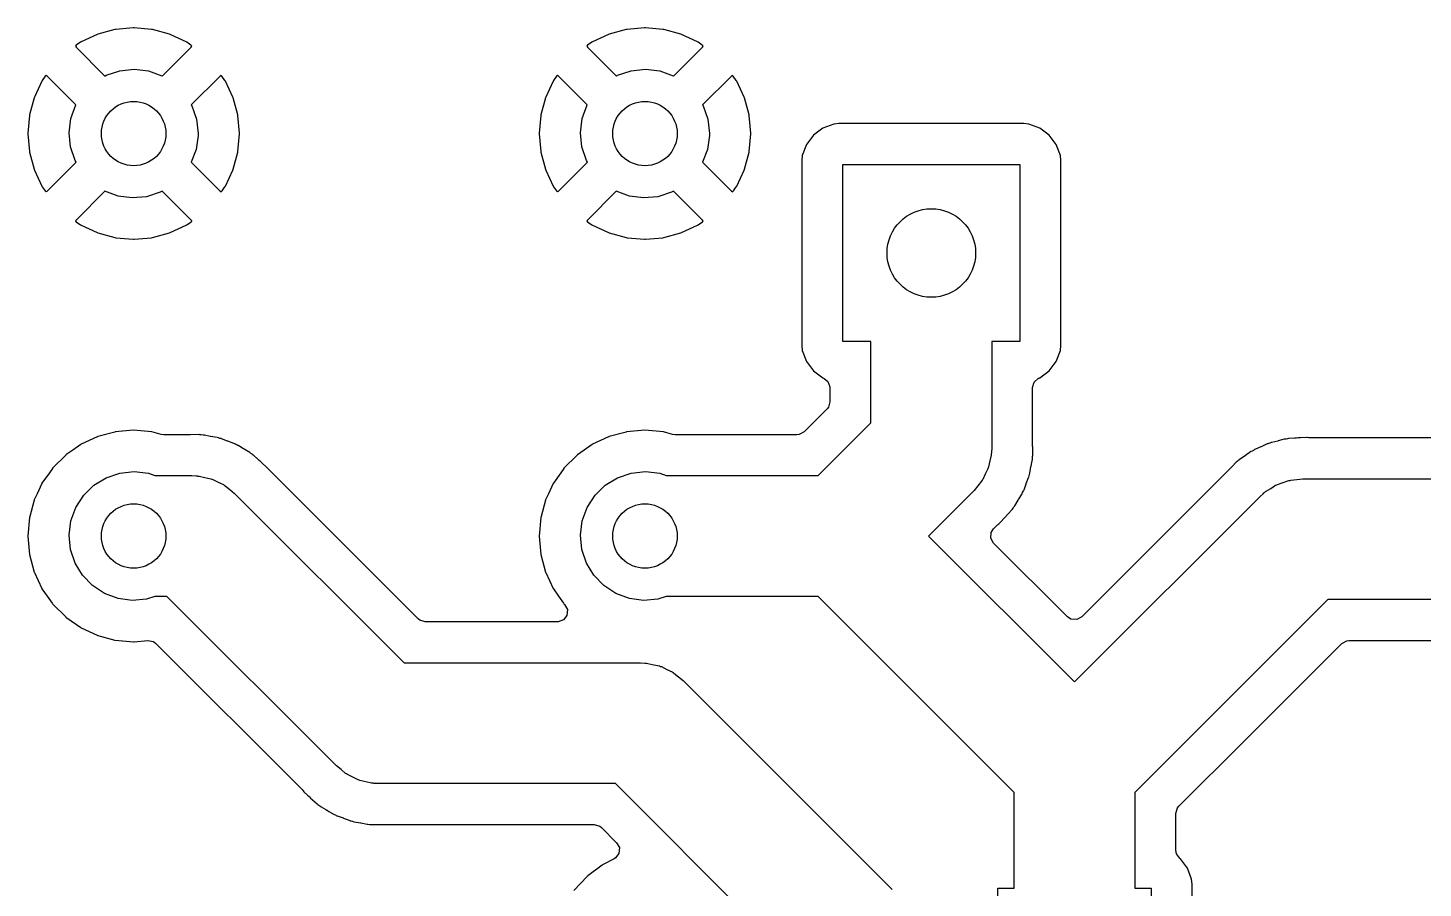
# Model space of a CAD drawing. Extents: x 80 to 223, y -132 to -72.
# Drawn here: x 122.89 to 140.22, y -113.81 to -103.12 of the extents above; entities that cross this region are included whole.
import ezdxf

# ---------------------------------------------------------------- set-up
doc = ezdxf.new("R2010")
doc.units = 0
doc.layers.add('BLACK', color=7, linetype='CONTINUOUS')

msp = doc.modelspace()

# ---------------------------------------------------------------- linework, layer by layer
at = {"layer": 'BLACK', "linetype": 'CONTINUOUS'}
for p, q in [((123.752, -103.203), (123.554, -103.295)), ((123.762, -103.199), (123.752, -103.203)), ((123.973, -103.142), (123.762, -103.199)), ((123.983, -103.14), (123.973, -103.142)), ((124.201, -103.121), (123.983, -103.14)), ((124.211, -103.121), (124.201, -103.121)), ((124.429, -103.14), (124.211, -103.121)), ((124.439, -103.142), (124.429, -103.14)), ((124.65, -103.199), (124.439, -103.142)), ((124.66, -103.203), (124.65, -103.199)), ((124.858, -103.295), (124.66, -103.203)), ((130.102, -103.203), (129.904, -103.295)), ((130.112, -103.199), (130.102, -103.203)), ((130.323, -103.142), (130.112, -103.199)), ((130.333, -103.14), (130.323, -103.142)), ((130.551, -103.121), (130.333, -103.14)), ((130.561, -103.121), (130.551, -103.121)), ((130.779, -103.14), (130.561, -103.121)), ((130.789, -103.142), (130.779, -103.14)), ((131, -103.199), (130.789, -103.142)), ((131.01, -103.203), (131, -103.199)), ((131.208, -103.295), (131.01, -103.203)), ((123.493, -103.337), (123.485, -103.347)), ((123.485, -103.347), (123.492, -103.36)), ((123.492, -103.36), (123.85, -103.719)), ((123.545, -103.3), (123.493, -103.337)), ((123.554, -103.295), (123.545, -103.3)), ((124.562, -103.719), (124.921, -103.36)), ((124.867, -103.3), (124.858, -103.295)), ((124.918, -103.336), (124.867, -103.3)), ((124.927, -103.347), (124.918, -103.336)), ((124.921, -103.36), (124.928, -103.348)), ((124.928, -103.348), (124.927, -103.347)), ((129.843, -103.337), (129.835, -103.347)), ((129.835, -103.347), (129.842, -103.36)), ((129.842, -103.36), (130.201, -103.719)), ((129.895, -103.3), (129.843, -103.337)), ((129.904, -103.295), (129.895, -103.3)), ((130.912, -103.719), (131.271, -103.36)), ((131.217, -103.3), (131.208, -103.295)), ((131.268, -103.336), (131.217, -103.3)), ((131.278, -103.348), (131.268, -103.336)), ((131.271, -103.36), (131.278, -103.348)), ((123.072, -103.773), (123.067, -103.782)), ((123.108, -103.722), (123.072, -103.773)), ((123.12, -103.712), (123.108, -103.722)), ((123.132, -103.719), (123.12, -103.712)), ((123.49, -104.077), (123.132, -103.719)), ((123.85, -103.719), (123.865, -103.71)), ((123.865, -103.71), (124.034, -103.653)), ((124.034, -103.653), (124.212, -103.634)), ((124.212, -103.634), (124.389, -103.655)), ((124.389, -103.655), (124.557, -103.715)), ((124.557, -103.715), (124.562, -103.719)), ((125.28, -103.72), (124.921, -104.078)), ((125.293, -103.713), (125.28, -103.72)), ((125.303, -103.721), (125.293, -103.713)), ((125.34, -103.773), (125.303, -103.721)), ((125.345, -103.782), (125.34, -103.773)), ((129.422, -103.773), (129.417, -103.782)), ((129.458, -103.722), (129.422, -103.773)), ((129.47, -103.712), (129.458, -103.722)), ((129.482, -103.719), (129.47, -103.712)), ((129.84, -104.077), (129.482, -103.719)), ((130.201, -103.719), (130.215, -103.71)), ((130.215, -103.71), (130.384, -103.653)), ((130.384, -103.653), (130.562, -103.634)), ((130.562, -103.634), (130.739, -103.655)), ((130.739, -103.655), (130.907, -103.715)), ((130.907, -103.715), (130.912, -103.719)), ((131.63, -103.72), (131.271, -104.078)), ((131.643, -103.713), (131.63, -103.72)), ((131.653, -103.721), (131.643, -103.713)), ((131.69, -103.773), (131.653, -103.721)), ((131.695, -103.782), (131.69, -103.773)), ((123.067, -103.782), (122.975, -103.98)), ((125.437, -103.98), (125.345, -103.782)), ((129.417, -103.782), (129.325, -103.98)), ((131.787, -103.98), (131.695, -103.782)), ((122.971, -103.99), (122.914, -104.201)), ((122.975, -103.98), (122.971, -103.99)), ((123.428, -104.246), (123.489, -104.078)), ((123.489, -104.078), (123.49, -104.077)), ((124.921, -104.078), (124.927, -104.088)), ((124.927, -104.088), (124.986, -104.257)), ((125.441, -103.99), (125.437, -103.98)), ((125.498, -104.201), (125.441, -103.99)), ((129.321, -103.99), (129.264, -104.201)), ((129.325, -103.98), (129.321, -103.99)), ((129.778, -104.246), (129.839, -104.078)), ((129.839, -104.078), (129.84, -104.077)), ((131.271, -104.078), (131.277, -104.088)), ((131.277, -104.088), (131.336, -104.257)), ((131.791, -103.99), (131.787, -103.98)), ((131.848, -104.201), (131.791, -103.99)), ((122.912, -104.211), (122.893, -104.429)), ((122.914, -104.201), (122.912, -104.211)), ((123.406, -104.423), (123.428, -104.246)), ((124.986, -104.257), (125.006, -104.434)), ((125.5, -104.211), (125.498, -104.201)), ((125.519, -104.429), (125.5, -104.211)), ((129.262, -104.211), (129.243, -104.429)), ((129.264, -104.201), (129.262, -104.211)), ((129.756, -104.423), (129.778, -104.246)), ((131.336, -104.257), (131.356, -104.434)), ((131.85, -104.211), (131.848, -104.201)), ((131.869, -104.429), (131.85, -104.211)), ((122.893, -104.429), (122.893, -104.439)), ((122.893, -104.439), (122.912, -104.657)), ((123.423, -104.6), (123.406, -104.423)), ((125.006, -104.456), (124.981, -104.633)), ((125.006, -104.434), (125.006, -104.456)), ((125.5, -104.657), (125.519, -104.439)), ((125.519, -104.439), (125.519, -104.429)), ((129.243, -104.429), (129.243, -104.439)), ((129.243, -104.439), (129.262, -104.657)), ((129.773, -104.6), (129.756, -104.423)), ((131.356, -104.456), (131.331, -104.633)), ((131.356, -104.434), (131.356, -104.456)), ((131.85, -104.657), (131.869, -104.439)), ((131.869, -104.439), (131.869, -104.429)), ((132.649, -104.455), (132.561, -104.571)), ((132.765, -104.367), (132.649, -104.455)), ((132.902, -104.316), (132.765, -104.367)), ((132.964, -104.309), (132.902, -104.316)), ((135.26, -104.309), (132.964, -104.309)), ((135.322, -104.316), (135.26, -104.309)), ((135.459, -104.367), (135.322, -104.316)), ((135.575, -104.455), (135.459, -104.367)), ((135.663, -104.571), (135.575, -104.455)), ((123.48, -104.77), (123.423, -104.6)), ((124.981, -104.633), (124.921, -104.79)), ((129.83, -104.77), (129.773, -104.6)), ((131.331, -104.633), (131.271, -104.79)), ((132.561, -104.571), (132.51, -104.708)), ((135.714, -104.708), (135.663, -104.571)), ((122.912, -104.657), (122.914, -104.667)), ((122.914, -104.667), (122.971, -104.878)), ((123.132, -105.148), (123.492, -104.789)), ((123.492, -104.789), (123.48, -104.77)), ((124.921, -104.79), (125.28, -105.149)), ((125.441, -104.878), (125.498, -104.667)), ((125.498, -104.667), (125.5, -104.657)), ((129.262, -104.657), (129.264, -104.667)), ((129.264, -104.667), (129.321, -104.878)), ((129.482, -105.148), (129.842, -104.789)), ((129.842, -104.789), (129.83, -104.77)), ((131.271, -104.79), (131.63, -105.149)), ((131.791, -104.878), (131.848, -104.667)), ((131.848, -104.667), (131.85, -104.657)), ((132.51, -104.708), (132.504, -104.77)), ((132.504, -104.77), (132.504, -107.066)), ((133.012, -107.018), (133.012, -104.818)), ((133.012, -104.818), (135.212, -104.818)), ((135.212, -104.818), (135.212, -107.018)), ((135.72, -104.77), (135.714, -104.708)), ((135.72, -107.066), (135.72, -104.77)), ((122.971, -104.878), (122.975, -104.888)), ((122.975, -104.888), (123.067, -105.086)), ((125.345, -105.086), (125.437, -104.888)), ((125.437, -104.888), (125.441, -104.878)), ((129.321, -104.878), (129.325, -104.888)), ((129.325, -104.888), (129.417, -105.086)), ((131.695, -105.086), (131.787, -104.888)), ((131.787, -104.888), (131.791, -104.878)), ((123.067, -105.086), (123.072, -105.095)), ((123.072, -105.095), (123.109, -105.147)), ((123.109, -105.147), (123.119, -105.155)), ((123.119, -105.155), (123.132, -105.148)), ((123.85, -105.15), (123.491, -105.508)), ((124.012, -105.21), (123.85, -105.15)), ((124.536, -105.163), (124.367, -105.218)), ((124.561, -105.148), (124.536, -105.163)), ((124.92, -105.508), (124.561, -105.148)), ((125.28, -105.149), (125.292, -105.156)), ((125.292, -105.156), (125.304, -105.146)), ((125.304, -105.146), (125.34, -105.095)), ((125.34, -105.095), (125.345, -105.086)), ((129.417, -105.086), (129.422, -105.095)), ((129.422, -105.095), (129.459, -105.147)), ((129.459, -105.147), (129.469, -105.155)), ((129.469, -105.155), (129.482, -105.148)), ((130.2, -105.15), (129.841, -105.508)), ((130.362, -105.21), (130.2, -105.15)), ((130.886, -105.163), (130.717, -105.218)), ((130.911, -105.148), (130.886, -105.163)), ((131.27, -105.508), (130.911, -105.148)), ((131.63, -105.149), (131.642, -105.156)), ((131.642, -105.156), (131.654, -105.146)), ((131.654, -105.146), (131.69, -105.095)), ((131.69, -105.095), (131.695, -105.086)), ((124.189, -105.234), (124.012, -105.21)), ((124.367, -105.218), (124.189, -105.234)), ((130.539, -105.234), (130.362, -105.21)), ((130.717, -105.218), (130.539, -105.234)), ((123.491, -105.508), (123.484, -105.52)), ((124.927, -105.52), (124.92, -105.508)), ((129.841, -105.508), (129.834, -105.52)), ((131.277, -105.521), (131.27, -105.508)), ((123.484, -105.52), (123.494, -105.532)), ((123.494, -105.532), (123.545, -105.568)), ((123.545, -105.568), (123.554, -105.573)), ((123.554, -105.573), (123.752, -105.665)), ((123.752, -105.665), (123.762, -105.669)), ((123.762, -105.669), (123.973, -105.726)), ((124.439, -105.726), (124.65, -105.669)), ((124.65, -105.669), (124.66, -105.665)), ((124.66, -105.665), (124.858, -105.573)), ((124.858, -105.573), (124.867, -105.568)), ((124.867, -105.568), (124.919, -105.531)), ((124.919, -105.531), (124.927, -105.521)), ((124.927, -105.521), (124.927, -105.52)), ((129.834, -105.52), (129.844, -105.532)), ((129.844, -105.532), (129.895, -105.568)), ((129.895, -105.568), (129.904, -105.573)), ((129.904, -105.573), (130.102, -105.665)), ((130.102, -105.665), (130.112, -105.669)), ((130.112, -105.669), (130.323, -105.726)), ((130.789, -105.726), (131, -105.669)), ((131, -105.669), (131.01, -105.665)), ((131.01, -105.665), (131.208, -105.573)), ((131.208, -105.573), (131.217, -105.568)), ((131.217, -105.568), (131.269, -105.531)), ((131.269, -105.531), (131.277, -105.521)), ((123.973, -105.726), (123.983, -105.728)), ((123.983, -105.728), (124.201, -105.747)), ((124.201, -105.747), (124.211, -105.747)), ((124.211, -105.747), (124.429, -105.728)), ((124.429, -105.728), (124.439, -105.726)), ((130.323, -105.726), (130.333, -105.728)), ((130.333, -105.728), (130.551, -105.747)), ((130.551, -105.747), (130.561, -105.747)), ((130.561, -105.747), (130.779, -105.728)), ((130.779, -105.728), (130.789, -105.726)), ((132.504, -107.066), (132.51, -107.128)), ((133.362, -107.018), (133.012, -107.018)), ((133.362, -108.027), (133.362, -107.018)), ((135.212, -107.018), (134.862, -107.018)), ((134.862, -107.018), (134.862, -108.338)), ((135.714, -107.128), (135.72, -107.066)), ((132.51, -107.128), (132.561, -107.265)), ((135.663, -107.265), (135.714, -107.128)), ((132.561, -107.265), (132.649, -107.381)), ((132.649, -107.381), (132.765, -107.469)), ((135.459, -107.469), (135.575, -107.381)), ((135.575, -107.381), (135.663, -107.265)), ((132.765, -107.469), (132.774, -107.472)), ((132.774, -107.472), (132.782, -107.476)), ((132.782, -107.476), (132.781, -107.478)), ((132.781, -107.478), (132.828, -107.514)), ((132.828, -107.514), (132.853, -107.58)), ((132.853, -107.58), (132.853, -107.589)), ((132.853, -107.589), (132.853, -107.765)), ((135.37, -107.589), (135.391, -107.521)), ((135.37, -108.322), (135.37, -107.589)), ((135.391, -107.521), (135.444, -107.474)), ((135.444, -107.474), (135.45, -107.472)), ((135.45, -107.472), (135.459, -107.469)), ((135.45, -107.472), (135.45, -107.472)), ((132.853, -107.765), (132.833, -107.833)), ((132.817, -107.854), (132.532, -108.139)), ((132.833, -107.833), (132.817, -107.854)), ((132.705, -108.684), (133.362, -108.027)), ((123.752, -108.202), (123.554, -108.294)), ((123.757, -108.2), (123.752, -108.202)), ((123.752, -108.202), (123.752, -108.202)), ((123.762, -108.198), (123.757, -108.2)), ((123.973, -108.142), (123.762, -108.198)), ((123.762, -108.198), (123.762, -108.198)), ((123.978, -108.14), (123.973, -108.142)), ((123.973, -108.142), (123.973, -108.142)), ((124.206, -108.121), (123.978, -108.14)), ((124.434, -108.14), (124.206, -108.121)), ((124.549, -108.171), (124.434, -108.14)), ((124.581, -108.175), (124.549, -108.171)), ((124.912, -108.175), (124.581, -108.175)), ((124.914, -108.175), (124.912, -108.175)), ((125.015, -108.174), (124.914, -108.175)), ((125.021, -108.174), (125.015, -108.174)), ((125.015, -108.174), (125.015, -108.174)), ((125.026, -108.175), (125.021, -108.174)), ((125.032, -108.176), (125.026, -108.175)), ((125.026, -108.175), (125.026, -108.175)), ((125.045, -108.177), (125.032, -108.176)), ((125.069, -108.179), (125.045, -108.177)), ((125.073, -108.179), (125.069, -108.179)), ((125.069, -108.179), (125.069, -108.179)), ((125.078, -108.18), (125.073, -108.179)), ((125.088, -108.182), (125.078, -108.18)), ((125.078, -108.18), (125.078, -108.18)), ((125.155, -108.196), (125.088, -108.182)), ((125.16, -108.197), (125.155, -108.196)), ((125.242, -108.21), (125.16, -108.197)), ((125.259, -108.216), (125.242, -108.21)), ((125.276, -108.221), (125.259, -108.216)), ((125.288, -108.223), (125.276, -108.221)), ((125.293, -108.224), (125.288, -108.223)), ((125.288, -108.223), (125.288, -108.223)), ((125.298, -108.226), (125.293, -108.224)), ((125.371, -108.255), (125.298, -108.226)), ((125.375, -108.257), (125.371, -108.255)), ((125.449, -108.283), (125.375, -108.257)), ((125.454, -108.285), (125.449, -108.283)), ((125.449, -108.283), (125.449, -108.283)), ((125.459, -108.288), (125.454, -108.285)), ((130.102, -108.202), (129.904, -108.294)), ((130.107, -108.2), (130.102, -108.202)), ((130.102, -108.202), (130.102, -108.202)), ((130.112, -108.198), (130.107, -108.2)), ((130.323, -108.142), (130.112, -108.198)), ((130.112, -108.198), (130.112, -108.198)), ((130.328, -108.14), (130.323, -108.142)), ((130.323, -108.142), (130.323, -108.142)), ((130.556, -108.121), (130.328, -108.14)), ((130.784, -108.14), (130.556, -108.121)), ((130.899, -108.171), (130.784, -108.14)), ((130.931, -108.175), (130.899, -108.171)), ((132.443, -108.175), (130.931, -108.175)), ((132.469, -108.173), (132.443, -108.175)), ((132.532, -108.139), (132.469, -108.173)), ((138.301, -108.285), (138.289, -108.288)), ((138.317, -108.279), (138.301, -108.285)), ((138.323, -108.277), (138.317, -108.279)), ((138.334, -108.272), (138.323, -108.277)), ((138.339, -108.271), (138.334, -108.272)), ((138.415, -108.254), (138.339, -108.271)), ((138.339, -108.271), (138.339, -108.271)), ((138.42, -108.252), (138.415, -108.254)), ((138.495, -108.232), (138.42, -108.252)), ((138.5, -108.23), (138.495, -108.232)), ((138.495, -108.232), (138.495, -108.232)), ((138.518, -108.229), (138.5, -108.23)), ((138.535, -108.226), (138.518, -108.229)), ((138.547, -108.223), (138.535, -108.226)), ((138.553, -108.222), (138.547, -108.223)), ((138.547, -108.223), (138.547, -108.223)), ((138.623, -108.219), (138.553, -108.222)), ((138.636, -108.218), (138.623, -108.219)), ((138.641, -108.218), (138.636, -108.218)), ((138.648, -108.217), (138.641, -108.218)), ((138.667, -108.215), (138.648, -108.217)), ((138.69, -108.215), (138.667, -108.215)), ((138.696, -108.215), (138.69, -108.215)), ((138.777, -108.212), (138.696, -108.215)), ((138.782, -108.212), (138.777, -108.212)), ((138.799, -108.214), (138.782, -108.212)), ((138.782, -108.212), (138.782, -108.212)), ((138.815, -108.215), (138.799, -108.214)), ((152.452, -108.215), (138.815, -108.215)), ((123.362, -108.428), (123.2, -108.59)), ((123.366, -108.425), (123.362, -108.428)), ((123.449, -108.367), (123.366, -108.425)), ((123.366, -108.425), (123.366, -108.425)), ((123.549, -108.296), (123.449, -108.367)), ((123.554, -108.294), (123.549, -108.296)), ((123.554, -108.294), (123.554, -108.294)), ((125.47, -108.294), (125.459, -108.288)), ((125.459, -108.288), (125.459, -108.288)), ((125.485, -108.301), (125.47, -108.294)), ((125.496, -108.306), (125.485, -108.301)), ((125.502, -108.308), (125.496, -108.306)), ((125.496, -108.306), (125.496, -108.306)), ((125.506, -108.311), (125.502, -108.308)), ((125.523, -108.322), (125.506, -108.311)), ((125.506, -108.311), (125.506, -108.311)), ((125.569, -108.35), (125.523, -108.322)), ((125.572, -108.352), (125.569, -108.35)), ((125.577, -108.355), (125.572, -108.352)), ((125.649, -108.396), (125.577, -108.355)), ((125.653, -108.4), (125.649, -108.396)), ((125.663, -108.408), (125.653, -108.4)), ((125.653, -108.4), (125.653, -108.4)), ((125.677, -108.418), (125.663, -108.408)), ((125.692, -108.428), (125.677, -108.418)), ((125.696, -108.431), (125.692, -108.428)), ((125.754, -108.484), (125.696, -108.431)), ((125.696, -108.431), (125.696, -108.431)), ((129.712, -108.428), (129.55, -108.59)), ((129.716, -108.425), (129.712, -108.428)), ((129.799, -108.367), (129.716, -108.425)), ((129.716, -108.425), (129.716, -108.425)), ((129.899, -108.296), (129.799, -108.367)), ((129.904, -108.294), (129.899, -108.296)), ((129.904, -108.294), (129.904, -108.294)), ((134.856, -108.431), (134.839, -108.502)), ((134.857, -108.413), (134.856, -108.431)), ((134.859, -108.405), (134.857, -108.413)), ((134.862, -108.338), (134.859, -108.392)), ((134.859, -108.392), (134.859, -108.405)), ((135.368, -108.465), (135.369, -108.455)), ((135.369, -108.455), (135.37, -108.442)), ((135.371, -108.324), (135.37, -108.322)), ((135.37, -108.442), (135.371, -108.436)), ((135.372, -108.425), (135.371, -108.324)), ((135.371, -108.436), (135.372, -108.431)), ((135.371, -108.436), (135.371, -108.436)), ((135.372, -108.431), (135.372, -108.425)), ((138.009, -108.438), (137.939, -108.484)), ((138.013, -108.435), (138.009, -108.438)), ((138.076, -108.39), (138.013, -108.435)), ((138.081, -108.386), (138.076, -108.39)), ((138.076, -108.39), (138.076, -108.39)), ((138.097, -108.379), (138.081, -108.386)), ((138.112, -108.37), (138.097, -108.379)), ((138.127, -108.36), (138.112, -108.37)), ((138.139, -108.355), (138.127, -108.36)), ((138.204, -108.328), (138.139, -108.355)), ((138.208, -108.326), (138.204, -108.328)), ((138.274, -108.294), (138.208, -108.326)), ((138.284, -108.29), (138.274, -108.294)), ((138.289, -108.288), (138.284, -108.29)), ((138.289, -108.288), (138.289, -108.288)), ((123.197, -108.594), (123.16, -108.647)), ((123.2, -108.59), (123.197, -108.594)), ((123.197, -108.594), (123.197, -108.594)), ((125.758, -108.487), (125.754, -108.484)), ((125.766, -108.494), (125.758, -108.487)), ((125.778, -108.504), (125.766, -108.494)), ((125.794, -108.52), (125.778, -108.504)), ((125.798, -108.524), (125.794, -108.52)), ((125.858, -108.579), (125.798, -108.524)), ((125.862, -108.583), (125.858, -108.579)), ((125.872, -108.596), (125.862, -108.583)), ((125.883, -108.609), (125.872, -108.596)), ((127.738, -110.465), (125.883, -108.609)), ((129.547, -108.594), (129.51, -108.647)), ((129.55, -108.59), (129.547, -108.594)), ((129.547, -108.594), (129.547, -108.594)), ((134.815, -108.599), (134.781, -108.665)), ((134.818, -108.587), (134.815, -108.599)), ((134.824, -108.575), (134.818, -108.587)), ((134.839, -108.502), (134.824, -108.575)), ((135.336, -108.652), (135.349, -108.57)), ((135.349, -108.57), (135.35, -108.565)), ((135.35, -108.565), (135.359, -108.522)), ((135.359, -108.522), (135.367, -108.483)), ((135.367, -108.483), (135.368, -108.465)), ((137.823, -108.596), (135.979, -110.439)), ((137.824, -108.594), (137.823, -108.596)), ((137.847, -108.57), (137.824, -108.594)), ((137.898, -108.517), (137.847, -108.57)), ((137.908, -108.51), (137.898, -108.517)), ((137.918, -108.502), (137.908, -108.51)), ((137.93, -108.492), (137.918, -108.502)), ((137.939, -108.484), (137.93, -108.492)), ((123.066, -108.782), (123.006, -108.912)), ((123.068, -108.777), (123.066, -108.782)), ((123.066, -108.782), (123.066, -108.782)), ((123.16, -108.647), (123.068, -108.777)), ((123.586, -108.928), (123.713, -108.804)), ((123.713, -108.804), (123.865, -108.71)), ((123.865, -108.71), (124.034, -108.653)), ((124.034, -108.653), (124.212, -108.634)), ((124.212, -108.634), (124.389, -108.655)), ((124.389, -108.655), (124.47, -108.684)), ((124.47, -108.684), (124.928, -108.684)), ((124.928, -108.684), (124.982, -108.687)), ((124.982, -108.687), (124.995, -108.687)), ((124.995, -108.687), (125.003, -108.689)), ((125.003, -108.689), (125.021, -108.69)), ((125.021, -108.69), (125.092, -108.707)), ((125.092, -108.707), (125.165, -108.722)), ((125.165, -108.722), (125.177, -108.728)), ((125.177, -108.728), (125.189, -108.731)), ((125.189, -108.731), (125.255, -108.765)), ((125.255, -108.765), (125.322, -108.796)), ((125.322, -108.796), (125.332, -108.804)), ((125.332, -108.804), (125.344, -108.81)), ((129.416, -108.782), (129.356, -108.912)), ((129.418, -108.777), (129.416, -108.782)), ((129.416, -108.782), (129.416, -108.782)), ((129.51, -108.647), (129.418, -108.777)), ((129.936, -108.928), (130.063, -108.804)), ((130.063, -108.804), (130.215, -108.71)), ((130.215, -108.71), (130.384, -108.653)), ((130.384, -108.653), (130.562, -108.634)), ((130.562, -108.634), (130.739, -108.655)), ((130.739, -108.655), (130.82, -108.684)), ((130.82, -108.684), (132.705, -108.684)), ((134.736, -108.754), (134.688, -108.81)), ((134.742, -108.742), (134.736, -108.754)), ((134.75, -108.732), (134.742, -108.742)), ((134.781, -108.665), (134.75, -108.732)), ((135.263, -108.859), (135.289, -108.785)), ((135.289, -108.785), (135.291, -108.781)), ((135.291, -108.781), (135.32, -108.708)), ((135.32, -108.708), (135.322, -108.703)), ((135.322, -108.703), (135.325, -108.686)), ((135.325, -108.686), (135.33, -108.669)), ((135.33, -108.669), (135.336, -108.652)), ((138.326, -108.844), (138.388, -108.803)), ((138.388, -108.803), (138.401, -108.799)), ((138.401, -108.799), (138.412, -108.792)), ((138.412, -108.792), (138.482, -108.769)), ((138.482, -108.769), (138.551, -108.744)), ((138.551, -108.744), (138.565, -108.743)), ((138.565, -108.743), (138.577, -108.739)), ((138.577, -108.739), (138.651, -108.733)), ((138.651, -108.733), (138.724, -108.724)), ((138.724, -108.724), (153.162, -108.724)), ((123.006, -108.912), (122.972, -108.985)), ((123.489, -109.078), (123.586, -108.928)), ((125.344, -108.81), (125.4, -108.858)), ((125.4, -108.858), (125.458, -108.904)), ((125.458, -108.904), (127.565, -111.01)), ((129.356, -108.912), (129.322, -108.985)), ((129.839, -109.078), (129.936, -108.928)), ((134.642, -108.868), (134.077, -109.434)), ((134.688, -108.81), (134.642, -108.868)), ((135.195, -108.98), (135.238, -108.912)), ((135.238, -108.912), (135.245, -108.895)), ((135.245, -108.895), (135.252, -108.88)), ((135.252, -108.88), (135.258, -108.869)), ((135.258, -108.869), (135.261, -108.864)), ((135.258, -108.869), (135.258, -108.869)), ((135.261, -108.864), (135.263, -108.859)), ((135.263, -108.859), (135.263, -108.859)), ((135.89, -111.247), (138.194, -108.944)), ((138.194, -108.944), (138.234, -108.908)), ((138.234, -108.908), (138.243, -108.899)), ((138.243, -108.899), (138.25, -108.894)), ((138.25, -108.894), (138.263, -108.882)), ((138.263, -108.882), (138.326, -108.844)), ((122.97, -108.99), (122.917, -109.19)), ((122.972, -108.985), (122.97, -108.99)), ((122.97, -108.99), (122.97, -108.99)), ((123.428, -109.246), (123.489, -109.078)), ((129.32, -108.99), (129.267, -109.19)), ((129.322, -108.985), (129.32, -108.99)), ((129.32, -108.99), (129.32, -108.99)), ((129.778, -109.246), (129.839, -109.078)), ((135.062, -109.164), (135.115, -109.106)), ((135.115, -109.106), (135.118, -109.102)), ((135.115, -109.106), (135.115, -109.106)), ((135.118, -109.102), (135.128, -109.087)), ((135.128, -109.087), (135.138, -109.073)), ((135.138, -109.073), (135.146, -109.063)), ((135.146, -109.063), (135.15, -109.059)), ((135.146, -109.063), (135.146, -109.063)), ((135.15, -109.059), (135.191, -108.987)), ((135.191, -108.987), (135.194, -108.982)), ((135.194, -108.982), (135.195, -108.98)), ((122.912, -109.206), (122.893, -109.434)), ((122.917, -109.19), (122.912, -109.206)), ((123.406, -109.423), (123.428, -109.246)), ((129.262, -109.206), (129.243, -109.434)), ((129.267, -109.19), (129.262, -109.206)), ((129.756, -109.423), (129.778, -109.246)), ((134.885, -109.345), (134.937, -109.293)), ((134.937, -109.293), (134.95, -109.282)), ((134.95, -109.282), (134.963, -109.272)), ((134.963, -109.272), (134.967, -109.268)), ((134.967, -109.268), (134.971, -109.264)), ((134.971, -109.264), (135.022, -109.208)), ((134.971, -109.264), (134.971, -109.264)), ((135.022, -109.208), (135.026, -109.204)), ((135.026, -109.204), (135.042, -109.188)), ((135.042, -109.188), (135.047, -109.181)), ((135.047, -109.181), (135.059, -109.168)), ((135.059, -109.168), (135.062, -109.164)), ((122.893, -109.434), (122.912, -109.662)), ((123.423, -109.6), (123.406, -109.423)), ((129.243, -109.434), (129.262, -109.662)), ((129.773, -109.6), (129.756, -109.423)), ((134.077, -109.434), (135.89, -111.247)), ((134.851, -109.461), (134.856, -109.39)), ((134.885, -109.523), (134.851, -109.461)), ((134.856, -109.39), (134.885, -109.345)), ((122.912, -109.662), (122.972, -109.883)), ((123.48, -109.77), (123.423, -109.6)), ((129.262, -109.662), (129.322, -109.883)), ((129.83, -109.77), (129.773, -109.6)), ((135.801, -110.439), (134.885, -109.523)), ((123.572, -109.922), (123.48, -109.77)), ((129.922, -109.922), (129.83, -109.77)), ((122.972, -109.883), (122.974, -109.888)), ((122.974, -109.888), (122.974, -109.888)), ((122.974, -109.888), (123.066, -110.086)), ((123.696, -110.05), (123.572, -109.922)), ((129.322, -109.883), (129.324, -109.888)), ((129.324, -109.888), (129.324, -109.888)), ((129.324, -109.888), (129.416, -110.086)), ((130.046, -110.05), (129.922, -109.922)), ((123.066, -110.086), (123.066, -110.086)), ((123.066, -110.086), (123.068, -110.091)), ((123.068, -110.091), (123.131, -110.18)), ((123.131, -110.18), (123.193, -110.269)), ((123.845, -110.148), (123.696, -110.05)), ((124.012, -110.21), (123.845, -110.148)), ((124.47, -110.184), (124.367, -110.218)), ((124.617, -110.184), (124.47, -110.184)), ((126.724, -112.29), (124.617, -110.184)), ((129.416, -110.086), (129.416, -110.086)), ((129.416, -110.086), (129.418, -110.091)), ((129.418, -110.091), (129.481, -110.18)), ((129.481, -110.18), (129.543, -110.269)), ((130.195, -110.148), (130.046, -110.05)), ((130.362, -110.21), (130.195, -110.148)), ((130.82, -110.184), (130.717, -110.218)), ((132.705, -110.184), (130.82, -110.184)), ((135.14, -112.619), (132.705, -110.184)), ((123.193, -110.269), (123.2, -110.278)), ((123.2, -110.278), (123.362, -110.44)), ((124.189, -110.234), (124.012, -110.21)), ((124.367, -110.218), (124.189, -110.234)), ((129.543, -110.269), (129.55, -110.278)), ((129.55, -110.278), (129.558, -110.286)), ((129.558, -110.286), (129.592, -110.349)), ((129.592, -110.349), (129.587, -110.42)), ((130.539, -110.234), (130.362, -110.21)), ((130.717, -110.218), (130.539, -110.234)), ((139.035, -110.224), (136.64, -112.619)), ((153.162, -110.224), (139.035, -110.224)), ((123.362, -110.44), (123.366, -110.443)), ((123.366, -110.443), (123.366, -110.443)), ((123.366, -110.443), (123.43, -110.488)), ((123.43, -110.488), (123.549, -110.572)), ((127.759, -110.481), (127.738, -110.465)), ((127.827, -110.501), (127.759, -110.481)), ((129.469, -110.501), (127.827, -110.501)), ((129.478, -110.501), (129.469, -110.501)), ((129.544, -110.476), (129.478, -110.501)), ((129.587, -110.42), (129.544, -110.476)), ((135.846, -110.468), (135.801, -110.439)), ((135.917, -110.473), (135.846, -110.468)), ((135.979, -110.439), (135.917, -110.473)), ((123.549, -110.572), (123.554, -110.574)), ((123.554, -110.574), (123.554, -110.574)), ((123.554, -110.574), (123.752, -110.666)), ((123.752, -110.666), (123.757, -110.668)), ((123.757, -110.668), (123.762, -110.67)), ((123.762, -110.67), (123.762, -110.67)), ((123.762, -110.67), (123.973, -110.726)), ((123.973, -110.726), (123.973, -110.726)), ((123.973, -110.726), (123.978, -110.728)), ((123.978, -110.728), (124.206, -110.747)), ((124.206, -110.747), (124.211, -110.747)), ((124.211, -110.747), (124.383, -110.732)), ((124.211, -110.747), (124.211, -110.747)), ((124.383, -110.732), (124.452, -110.746)), ((124.452, -110.746), (124.483, -110.768)), ((124.483, -110.768), (126.299, -112.585)), ((137.992, -111.986), (139.208, -110.769)), ((139.208, -110.769), (139.271, -110.735)), ((139.271, -110.735), (139.297, -110.733)), ((139.297, -110.733), (153.219, -110.733)), ((127.565, -111.01), (130.5, -111.01)), ((130.5, -111.01), (130.554, -111.013)), ((130.554, -111.013), (130.567, -111.013)), ((130.567, -111.013), (130.575, -111.015)), ((130.575, -111.015), (130.593, -111.016)), ((130.593, -111.016), (130.664, -111.033)), ((130.664, -111.033), (130.737, -111.048)), ((130.737, -111.048), (130.749, -111.054)), ((130.749, -111.054), (130.761, -111.057)), ((130.761, -111.057), (130.827, -111.091)), ((130.827, -111.091), (130.894, -111.122)), ((130.894, -111.122), (130.904, -111.13)), ((130.904, -111.13), (130.916, -111.136)), ((130.916, -111.136), (130.972, -111.184)), ((130.972, -111.184), (131.03, -111.23)), ((131.03, -111.23), (133.626, -113.826)), ((137.185, -112.792), (137.992, -111.986)), ((126.782, -112.336), (126.724, -112.29)), ((126.838, -112.384), (126.782, -112.336)), ((126.85, -112.39), (126.838, -112.384)), ((126.86, -112.398), (126.85, -112.39)), ((126.927, -112.429), (126.86, -112.398)), ((126.993, -112.463), (126.927, -112.429)), ((126.299, -112.585), (126.31, -112.598)), ((126.31, -112.598), (126.32, -112.611)), ((126.32, -112.611), (126.32, -112.611)), ((126.32, -112.611), (126.324, -112.615)), ((126.324, -112.615), (126.367, -112.655)), ((127.005, -112.466), (126.993, -112.463)), ((127.017, -112.472), (127.005, -112.466)), ((127.09, -112.487), (127.017, -112.472)), ((127.161, -112.504), (127.09, -112.487)), ((127.179, -112.505), (127.161, -112.504)), ((127.187, -112.507), (127.179, -112.505)), ((127.2, -112.507), (127.187, -112.507)), ((127.254, -112.51), (127.2, -112.507)), ((130.189, -112.51), (127.254, -112.51)), ((132.4, -114.72), (130.189, -112.51)), ((126.367, -112.655), (126.384, -112.67)), ((126.384, -112.67), (126.388, -112.674)), ((126.388, -112.674), (126.404, -112.69)), ((126.404, -112.69), (126.424, -112.707)), ((126.424, -112.707), (126.428, -112.71)), ((126.428, -112.71), (126.486, -112.763)), ((126.486, -112.763), (126.486, -112.763)), ((126.486, -112.763), (126.49, -112.766)), ((126.49, -112.766), (126.495, -112.769)), ((126.495, -112.769), (126.495, -112.769)), ((126.495, -112.769), (126.505, -112.776)), ((126.505, -112.776), (126.519, -112.786)), ((126.519, -112.786), (126.529, -112.794)), ((135.14, -113.808), (135.14, -112.619)), ((136.64, -112.619), (136.64, -113.808)), ((126.529, -112.794), (126.529, -112.794)), ((126.529, -112.794), (126.533, -112.798)), ((126.533, -112.798), (126.594, -112.832)), ((126.594, -112.832), (126.605, -112.839)), ((126.605, -112.839), (126.61, -112.842)), ((126.61, -112.842), (126.63, -112.855)), ((126.63, -112.855), (126.676, -112.883)), ((126.676, -112.883), (126.676, -112.883)), ((126.676, -112.883), (126.68, -112.886)), ((126.68, -112.886), (126.686, -112.888)), ((126.686, -112.888), (126.686, -112.888)), ((126.686, -112.888), (126.697, -112.893)), ((126.697, -112.893), (126.712, -112.9)), ((126.712, -112.9), (126.723, -112.906)), ((126.723, -112.906), (126.723, -112.906)), ((126.723, -112.906), (126.728, -112.909)), ((126.728, -112.909), (126.733, -112.911)), ((126.733, -112.911), (126.733, -112.911)), ((126.733, -112.911), (126.807, -112.937)), ((126.807, -112.937), (126.811, -112.939)), ((126.811, -112.939), (126.889, -112.97)), ((137.148, -112.881), (137.169, -112.813)), ((137.148, -113.339), (137.148, -112.881)), ((137.169, -112.813), (137.185, -112.792)), ((126.889, -112.97), (126.894, -112.971)), ((126.894, -112.971), (126.894, -112.971)), ((126.894, -112.971), (126.906, -112.973)), ((126.906, -112.973), (126.923, -112.978)), ((126.923, -112.978), (126.94, -112.984)), ((126.94, -112.984), (126.945, -112.985)), ((126.945, -112.985), (126.945, -112.985)), ((126.945, -112.985), (127.022, -112.997)), ((127.022, -112.997), (127.027, -112.998)), ((127.027, -112.998), (127.104, -113.014)), ((127.104, -113.014), (127.104, -113.014)), ((127.104, -113.014), (127.109, -113.015)), ((127.109, -113.015), (127.113, -113.015)), ((127.113, -113.015), (127.113, -113.015)), ((127.113, -113.015), (127.137, -113.017)), ((127.137, -113.017), (127.15, -113.018)), ((127.15, -113.018), (127.156, -113.019)), ((127.156, -113.019), (127.156, -113.019)), ((127.156, -113.019), (127.161, -113.02)), ((127.161, -113.02), (127.167, -113.02)), ((127.167, -113.02), (127.268, -113.019)), ((127.167, -113.02), (127.167, -113.02)), ((127.268, -113.019), (127.27, -113.018)), ((127.27, -113.018), (129.927, -113.018)), ((129.927, -113.018), (129.995, -113.039)), ((129.995, -113.039), (130.016, -113.055)), ((130.016, -113.055), (130.204, -113.244)), ((130.204, -113.244), (130.238, -113.306)), ((130.238, -113.306), (130.233, -113.377)), ((130.173, -113.445), (130.029, -113.52)), ((130.191, -113.434), (130.173, -113.445)), ((130.233, -113.377), (130.191, -113.434)), ((137.156, -113.383), (137.148, -113.339)), ((137.193, -113.432), (137.156, -113.383)), ((137.192, -113.433), (137.193, -113.432)), ((137.199, -113.439), (137.192, -113.433)), ((137.206, -113.445), (137.199, -113.439)), ((137.293, -113.561), (137.206, -113.445)), ((129.847, -113.656), (129.837, -113.664)), ((130.025, -113.523), (129.847, -113.656)), ((130.029, -113.52), (130.025, -113.523)), ((130.025, -113.523), (130.025, -113.523)), ((137.344, -113.698), (137.293, -113.561)), ((129.837, -113.664), (129.671, -113.838)), ((134.938, -115.808), (134.938, -113.808)), ((134.938, -113.808), (135.14, -113.808)), ((136.64, -113.808), (136.843, -113.808)), ((136.843, -113.808), (136.843, -115.808)), ((137.351, -113.76), (137.344, -113.698)), ((137.351, -115.856), (137.351, -113.76))]:
    msp.add_line(p, q, dxfattribs=at)
at = {"layer": 'BLACK'}
for centre, radius in [((124.206, -104.434), 0.4), ((130.556, -104.434), 0.4), ((134.112, -105.918), 0.55), ((124.206, -109.434), 0.4), ((130.556, -109.434), 0.4)]:
    msp.add_circle(centre, radius, dxfattribs=at)

doc.saveas('drawing.dxf')
